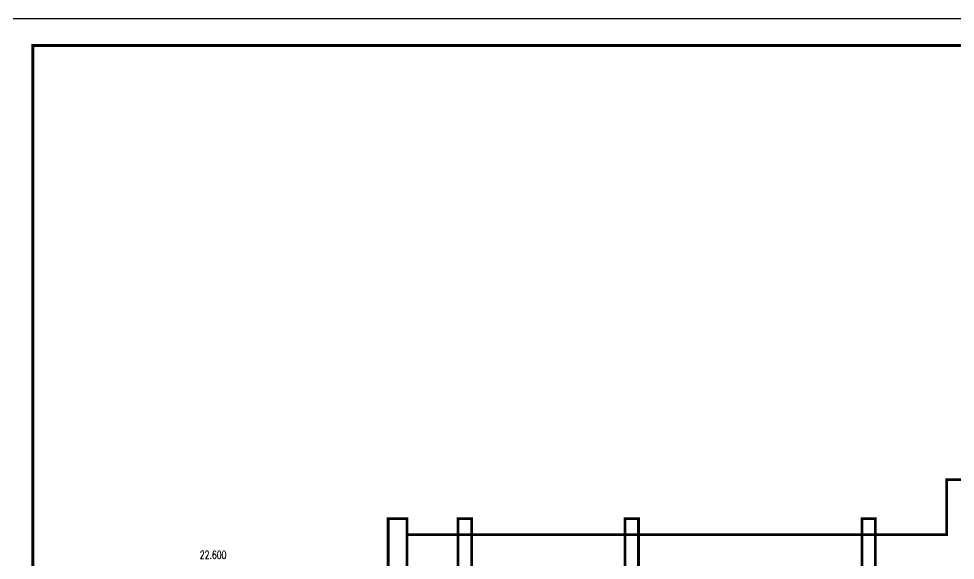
# Model space of a CAD drawing. Header units: millimetres. Extents: x 591771 to 1936534, y -622016 to 355666.
# Drawn here: x 677948 to 712742, y -64259 to -44136 of the extents above; entities that cross this region are included whole.
import ezdxf

# ---------------------------------------------------------------- set-up
doc = ezdxf.new("R2010")
doc.units = ezdxf.units.MM
doc.header["$LTSCALE"] = 80
for name, color, linetype in [('\\M+5B4B0\\M+5BBA7', 124, 'Continuous'), ('\\M+5C1A2\\M+5C3E6\\M+5CFDF\\M+5CCF51', 7, 'Continuous'), ('\\M+5C1A2\\M+5C3E6\\M+5CFDF\\M+5CCF55', 140, 'Continuous'), ('\\M+5CDBC\\M+5BFF2', 252, 'Continuous'), ('PUB_TEXT', 7, 'Continuous')]:
    doc.layers.add(name, color=color, linetype=linetype)
doc.styles.add('A-STANDARD', font='SIMPLEX', dxfattribs={"bigfont": 'GBCBIG'})

msp = doc.modelspace()

# ---------------------------------------------------------------- linework, layer by layer
at = {"layer": '\\M+5B4B0\\M+5BBA7'}
msp.add_line((694773.1, -63308.8), (694773.1, -69808.8), dxfattribs=at)
at = {"layer": '\\M+5C1A2\\M+5C3E6\\M+5CFDF\\M+5CCF51'}
for p, q in [((691673.2, -63308.8), (691673.2, -87408.8)), ((692373.1, -63308.8), (692373.1, -87408.8))]:
    msp.add_line(p, q, dxfattribs=at)
at = {"layer": '\\M+5C1A2\\M+5C3E6\\M+5CFDF\\M+5CCF55', "const_width": 100}
for points in [[(718423.6, -61258.8), (712423.6, -61258.8), (712423.6, -63308.8), (692373.1, -63308.8)], [(692373.1, -87408.8), (692373.1, -62708.8), (691673.2, -62708.8), (691673.2, -87408.8), (691673.2, -63358.8)], [(694773.1, -87408.8), (694773.1, -62708.8), (694273.1, -62708.8), (694273.1, -87408.8), (694273.1, -63358.8)], [(700973.2, -87408.8), (700973.2, -62708.8), (700473.2, -62708.8), (700473.2, -87408.8), (700473.2, -63358.8)], [(709773.2, -87408.8), (709773.2, -62708.8), (709273.2, -62708.8), (709273.2, -87408.8), (709273.2, -63358.8)], [(691673.2, -63308.8), (691673.2, -87408.8)]]:
    msp.add_lwpolyline(points, dxfattribs=at)
at = {"layer": '\\M+5CDBC\\M+5BFF2', "color": 2}
msp.add_lwpolyline([(677476.3, -103536), (761576.3, -103536), (761576.3, -44136), (677476.3, -44136)], close=True, dxfattribs=at)
at = {"layer": '\\M+5CDBC\\M+5BFF2', "color": 2, "const_width": 112.5}
msp.add_lwpolyline([(678476.4, -102536), (760576.3, -102536), (760576.3, -45136), (678476.4, -45136)], close=True, dxfattribs=at)

# ---------------------------------------------------------------- texts
at = {"layer": 'PUB_TEXT', "style": 'A-STANDARD', "width": 0.705882}
msp.add_text('22.600', height=297.5, dxfattribs=at).set_placement((684674.1, -64208.7))

doc.saveas('drawing.dxf')
